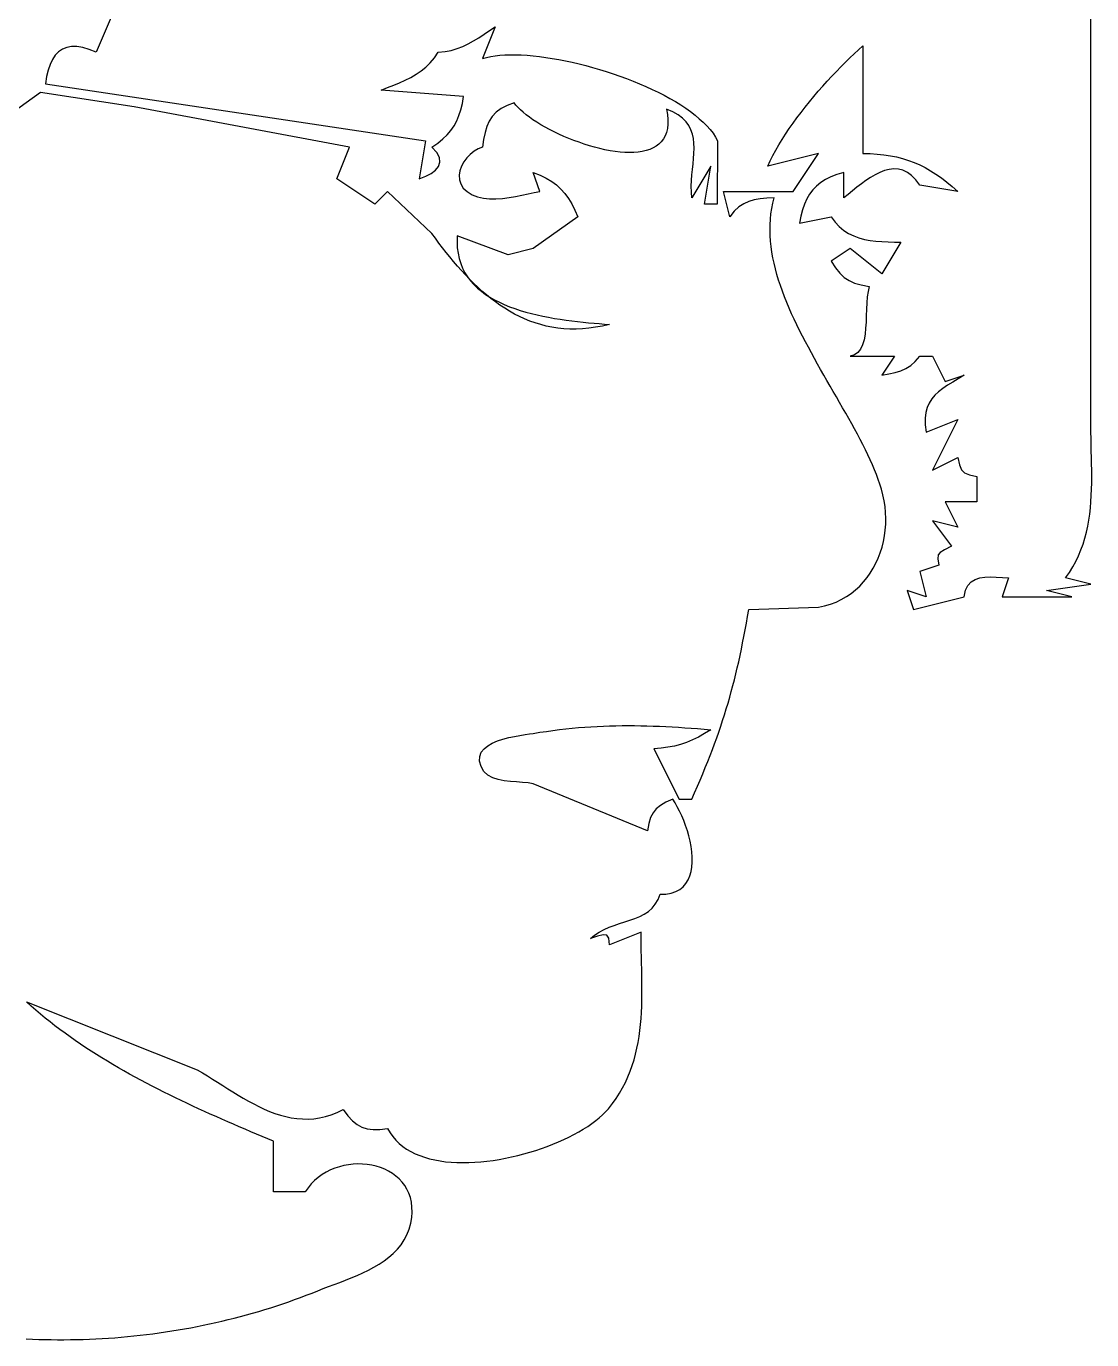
# Model space of a CAD drawing. Header units: millimetres. Extents: x 0.7 to 49.8, y 0.2 to 62.9.
# Drawn here: x 22.31 to 49.83, y 0.17 to 34.12 of the extents above; entities that cross this region are included whole.
import ezdxf

# ---------------------------------------------------------------- set-up
doc = ezdxf.new("R2010")
doc.units = ezdxf.units.MM
doc.layers.add('C7', color=7, linetype='CONTINUOUS', true_color=0xffffff)

msp = doc.modelspace()

# ---------------------------------------------------------------- linework, layer by layer
at = {"layer": 'C7'}
for p, q in [((49.806, 31.649), (49.806, 62.904)), ((24.606, 34.595), (24.115, 33.449)), ((34.424, 34.104), (34.097, 33.286)), ((34.136, 33.913), (34.277, 34.007)), ((34.277, 34.007), (34.424, 34.104)), ((33.586, 33.596), (33.725, 33.664)), ((33.725, 33.664), (33.862, 33.74)), ((33.862, 33.74), (33.998, 33.823)), ((33.998, 33.823), (34.136, 33.913)), ((43.806, 33.513), (43.915, 33.613)), ((43.915, 33.613), (43.915, 30.831)), ((23.06, 33.37), (22.986, 33.262)), ((23.146, 33.458), (23.06, 33.37)), ((23.245, 33.524), (23.146, 33.458)), ((23.356, 33.569), (23.245, 33.524)), ((23.481, 33.591), (23.356, 33.569)), ((23.619, 33.591), (23.481, 33.591)), ((23.77, 33.568), (23.619, 33.591)), ((23.936, 33.52), (23.77, 33.568)), ((24.115, 33.449), (23.936, 33.52)), ((32.744, 33.175), (32.852, 33.303)), ((32.852, 33.303), (32.952, 33.449)), ((32.952, 33.449), (33.126, 33.465)), ((33.126, 33.465), (33.288, 33.495)), ((33.288, 33.495), (33.44, 33.54)), ((33.44, 33.54), (33.586, 33.596)), ((34.097, 33.286), (34.197, 33.314)), ((34.197, 33.314), (34.305, 33.338)), ((34.305, 33.338), (34.42, 33.356)), ((34.42, 33.356), (34.543, 33.37)), ((34.543, 33.37), (34.672, 33.379)), ((34.672, 33.379), (34.808, 33.383)), ((34.808, 33.383), (34.95, 33.383)), ((34.95, 33.383), (35.096, 33.378)), ((35.096, 33.378), (35.248, 33.368)), ((35.248, 33.368), (35.404, 33.355)), ((35.404, 33.355), (35.564, 33.337)), ((35.564, 33.337), (35.728, 33.315)), ((35.728, 33.315), (35.895, 33.289)), ((35.895, 33.289), (36.065, 33.259)), ((43.465, 33.187), (43.58, 33.3)), ((43.58, 33.3), (43.694, 33.409)), ((43.694, 33.409), (43.806, 33.513)), ((22.873, 32.985), (22.834, 32.817)), ((22.924, 33.133), (22.873, 32.985)), ((22.986, 33.262), (22.924, 33.133)), ((32.378, 32.876), (32.507, 32.963)), ((32.507, 32.963), (32.629, 33.062)), ((32.629, 33.062), (32.744, 33.175)), ((36.065, 33.259), (36.237, 33.225)), ((36.237, 33.225), (36.411, 33.188)), ((36.411, 33.188), (36.586, 33.147)), ((36.586, 33.147), (36.762, 33.102)), ((36.762, 33.102), (36.938, 33.054)), ((36.938, 33.054), (37.115, 33.003)), ((37.115, 33.003), (37.291, 32.949)), ((37.291, 32.949), (37.467, 32.892)), ((43.115, 32.826), (43.232, 32.949)), ((43.232, 32.949), (43.349, 33.07)), ((43.349, 33.07), (43.465, 33.187)), ((22.834, 32.817), (22.806, 32.631)), ((22.806, 32.631), (32.624, 31.158)), ((31.642, 32.532), (31.8, 32.596)), ((31.8, 32.596), (31.953, 32.66)), ((31.953, 32.66), (32.1, 32.726)), ((32.1, 32.726), (32.242, 32.797)), ((32.242, 32.797), (32.378, 32.876)), ((37.467, 32.892), (37.641, 32.831)), ((37.641, 32.831), (37.813, 32.768)), ((37.813, 32.768), (37.983, 32.702)), ((37.983, 32.702), (38.151, 32.633)), ((38.151, 32.633), (38.315, 32.562)), ((42.882, 32.569), (42.998, 32.699)), ((42.998, 32.699), (43.115, 32.826)), ((22.679, 32.404), (21.17, 31.322)), ((25.097, 32.04), (22.679, 32.404)), ((31.479, 32.467), (31.642, 32.532)), ((33.606, 32.304), (31.479, 32.467)), ((33.573, 32.122), (33.606, 32.304)), ((38.315, 32.562), (38.476, 32.488)), ((38.476, 32.488), (38.633, 32.412)), ((38.633, 32.412), (38.786, 32.334)), ((38.786, 32.334), (38.933, 32.253)), ((38.933, 32.253), (39.076, 32.171)), ((42.539, 32.168), (42.652, 32.303)), ((42.652, 32.303), (42.766, 32.438)), ((42.766, 32.438), (42.882, 32.569)), ((30.661, 30.995), (25.097, 32.04)), ((33.486, 31.808), (33.534, 31.957)), ((33.534, 31.957), (33.573, 32.122)), ((34.571, 31.989), (34.445, 31.896)), ((34.727, 32.07), (34.571, 31.989)), ((34.915, 32.14), (34.727, 32.07)), ((34.958, 32.081), (34.915, 32.14)), ((35.01, 32.019), (34.958, 32.081)), ((35.071, 31.957), (35.01, 32.019)), ((35.141, 31.894), (35.071, 31.957)), ((39.007, 31.907), (38.843, 31.976)), ((38.843, 31.976), (38.867, 31.835)), ((39.076, 32.171), (39.213, 32.086)), ((39.213, 32.086), (39.343, 32)), ((39.343, 32), (39.467, 31.912)), ((39.467, 31.912), (39.584, 31.822)), ((42.321, 31.892), (42.429, 32.03)), ((42.429, 32.03), (42.539, 32.168)), ((33.361, 31.545), (33.429, 31.671)), ((33.429, 31.671), (33.486, 31.808)), ((34.264, 31.666), (34.203, 31.527)), ((34.343, 31.788), (34.264, 31.666)), ((34.445, 31.896), (34.343, 31.788)), ((35.219, 31.83), (35.141, 31.894)), ((35.305, 31.766), (35.219, 31.83)), ((35.397, 31.701), (35.305, 31.766)), ((35.496, 31.637), (35.397, 31.701)), ((35.601, 31.573), (35.496, 31.637)), ((35.711, 31.511), (35.601, 31.573)), ((38.867, 31.835), (38.879, 31.705)), ((38.879, 31.585), (38.867, 31.476)), ((38.879, 31.705), (38.879, 31.585)), ((39.144, 31.829), (39.007, 31.907)), ((39.258, 31.743), (39.144, 31.829)), ((39.35, 31.651), (39.258, 31.743)), ((39.422, 31.551), (39.35, 31.651)), ((39.584, 31.822), (39.693, 31.73)), ((39.693, 31.73), (39.795, 31.638)), ((39.795, 31.638), (39.888, 31.544)), ((42.015, 31.472), (42.114, 31.612)), ((42.114, 31.612), (42.216, 31.752)), ((42.216, 31.752), (42.321, 31.892)), ((49.806, 23.795), (49.806, 31.649)), ((33.07, 31.207), (33.183, 31.315)), ((33.183, 31.315), (33.279, 31.427)), ((33.279, 31.427), (33.361, 31.545)), ((34.158, 31.369), (34.123, 31.192)), ((34.203, 31.527), (34.158, 31.369)), ((35.826, 31.449), (35.711, 31.511)), ((35.945, 31.389), (35.826, 31.449)), ((36.068, 31.33), (35.945, 31.389)), ((36.194, 31.273), (36.068, 31.33)), ((36.323, 31.219), (36.194, 31.273)), ((38.81, 31.286), (38.766, 31.206)), ((38.843, 31.376), (38.81, 31.286)), ((38.867, 31.476), (38.843, 31.376)), ((39.477, 31.445), (39.422, 31.551)), ((39.515, 31.333), (39.477, 31.445)), ((39.54, 31.215), (39.515, 31.333)), ((39.888, 31.544), (39.972, 31.448)), ((39.972, 31.448), (40.047, 31.352)), ((40.047, 31.352), (40.112, 31.254)), ((40.112, 31.254), (40.167, 31.156)), ((41.831, 31.191), (41.921, 31.331)), ((41.921, 31.331), (42.015, 31.472)), ((30.333, 30.176), (30.661, 30.995)), ((32.624, 31.158), (32.461, 30.176)), ((32.788, 30.995), (32.939, 31.101)), ((32.916, 30.854), (32.788, 30.995)), ((32.939, 31.101), (33.07, 31.207)), ((33.984, 30.951), (33.876, 30.887)), ((34.097, 30.995), (33.984, 30.951)), ((34.123, 31.192), (34.097, 30.995)), ((36.455, 31.167), (36.323, 31.219)), ((36.587, 31.119), (36.455, 31.167)), ((36.721, 31.073), (36.587, 31.119)), ((36.856, 31.031), (36.721, 31.073)), ((36.99, 30.993), (36.856, 31.031)), ((37.124, 30.958), (36.99, 30.993)), ((37.257, 30.928), (37.124, 30.958)), ((37.389, 30.903), (37.257, 30.928)), ((37.518, 30.883), (37.389, 30.903)), ((38.32, 30.905), (38.22, 30.882)), ((38.413, 30.935), (38.32, 30.905)), ((38.499, 30.973), (38.413, 30.935)), ((38.578, 31.018), (38.499, 30.973)), ((38.65, 31.072), (38.578, 31.018)), ((38.712, 31.135), (38.65, 31.072)), ((38.766, 31.206), (38.712, 31.135)), ((39.553, 31.093), (39.54, 31.215)), ((39.557, 30.965), (39.553, 31.093)), ((39.553, 30.834), (39.557, 30.965)), ((40.167, 31.156), (40.152, 29.522)), ((41.591, 30.775), (41.666, 30.912)), ((41.666, 30.912), (41.746, 31.051)), ((41.746, 31.051), (41.831, 31.191)), ((32.983, 30.725), (32.916, 30.854)), ((32.959, 30.497), (32.995, 30.605)), ((32.995, 30.605), (32.983, 30.725)), ((33.611, 30.612), (33.551, 30.501)), ((33.687, 30.715), (33.611, 30.612)), ((33.776, 30.808), (33.687, 30.715)), ((33.876, 30.887), (33.776, 30.808)), ((37.645, 30.868), (37.518, 30.883)), ((37.768, 30.858), (37.645, 30.868)), ((37.888, 30.855), (37.768, 30.858)), ((38.004, 30.857), (37.888, 30.855)), ((38.114, 30.866), (38.004, 30.857)), ((38.22, 30.882), (38.114, 30.866)), ((39.516, 30.419), (39.53, 30.56)), ((39.53, 30.56), (39.543, 30.699)), ((39.543, 30.699), (39.553, 30.834)), ((42.77, 30.831), (41.461, 30.504)), ((41.461, 30.504), (41.523, 30.638)), ((41.523, 30.638), (41.591, 30.775)), ((42.115, 29.849), (42.77, 30.831)), ((43.915, 30.831), (44.106, 30.826)), ((44.106, 30.826), (44.288, 30.815)), ((44.288, 30.815), (44.462, 30.797)), ((44.462, 30.797), (44.629, 30.772)), ((44.629, 30.772), (44.79, 30.74)), ((44.79, 30.74), (44.945, 30.7)), ((44.945, 30.7), (45.095, 30.653)), ((45.095, 30.653), (45.242, 30.598)), ((45.242, 30.598), (45.385, 30.535)), ((32.461, 30.176), (32.626, 30.24)), ((32.626, 30.24), (32.768, 30.314)), ((32.768, 30.314), (32.882, 30.4)), ((32.882, 30.4), (32.959, 30.497)), ((33.51, 30.386), (33.492, 30.269)), ((33.492, 30.269), (33.498, 30.153)), ((33.551, 30.501), (33.51, 30.386)), ((35.57, 29.849), (35.406, 30.34)), ((35.406, 30.34), (35.582, 30.271)), ((35.582, 30.271), (35.739, 30.195)), ((39.492, 30.13), (39.503, 30.275)), ((39.988, 30.504), (39.497, 29.686)), ((39.503, 30.275), (39.516, 30.419)), ((39.824, 29.522), (39.988, 30.504)), ((43.091, 30.224), (42.951, 30.155)), ((43.248, 30.286), (43.091, 30.224)), ((43.424, 30.34), (43.248, 30.286)), ((43.424, 29.686), (43.424, 30.34)), ((44.238, 30.281), (44.118, 30.21)), ((44.359, 30.34), (44.238, 30.281)), ((44.48, 30.387), (44.359, 30.34)), ((44.6, 30.418), (44.48, 30.387)), ((44.719, 30.432), (44.6, 30.418)), ((44.837, 30.425), (44.719, 30.432)), ((44.952, 30.396), (44.837, 30.425)), ((45.066, 30.343), (44.952, 30.396)), ((45.177, 30.263), (45.066, 30.343)), ((45.284, 30.153), (45.177, 30.263)), ((45.385, 30.535), (45.526, 30.464)), ((45.526, 30.464), (45.666, 30.384)), ((45.666, 30.384), (45.805, 30.296)), ((45.805, 30.296), (45.944, 30.198)), ((31.315, 29.522), (30.333, 30.176)), ((33.498, 30.153), (33.531, 30.042)), ((33.531, 30.042), (33.595, 29.938)), ((33.595, 29.938), (33.693, 29.844)), ((35.739, 30.195), (35.88, 30.11)), ((35.88, 30.11), (36.007, 30.017)), ((36.007, 30.017), (36.12, 29.912)), ((36.12, 29.912), (36.222, 29.796)), ((39.486, 29.983), (39.492, 30.13)), ((39.487, 29.834), (39.486, 29.983)), ((42.625, 29.89), (42.543, 29.781)), ((42.719, 29.989), (42.625, 29.89)), ((42.828, 30.077), (42.719, 29.989)), ((42.951, 30.155), (42.828, 30.077)), ((43.762, 29.956), (43.647, 29.864)), ((43.879, 30.045), (43.762, 29.956)), ((43.998, 30.131), (43.879, 30.045)), ((44.118, 30.21), (43.998, 30.131)), ((45.388, 30.013), (45.284, 30.153)), ((46.37, 29.849), (45.388, 30.013)), ((45.944, 30.198), (46.084, 30.091)), ((46.084, 30.091), (46.225, 29.975)), ((46.225, 29.975), (46.37, 29.849)), ((31.643, 29.849), (31.315, 29.522)), ((32.784, 28.761), (31.643, 29.849)), ((33.693, 29.844), (33.826, 29.764)), ((33.826, 29.764), (33.967, 29.71)), ((33.967, 29.71), (34.118, 29.676)), ((34.118, 29.676), (34.276, 29.66)), ((34.276, 29.66), (34.441, 29.66)), ((34.441, 29.66), (34.609, 29.671)), ((34.609, 29.671), (34.778, 29.693)), ((34.778, 29.693), (34.947, 29.721)), ((34.947, 29.721), (35.112, 29.753)), ((35.112, 29.753), (35.273, 29.787)), ((35.273, 29.787), (35.426, 29.82)), ((35.426, 29.82), (35.57, 29.849)), ((36.222, 29.796), (36.315, 29.667)), ((36.315, 29.667), (36.399, 29.525)), ((39.497, 29.686), (39.487, 29.834)), ((40.479, 29.195), (40.315, 29.849)), ((40.315, 29.849), (42.115, 29.849)), ((40.839, 29.533), (40.714, 29.45)), ((40.972, 29.592), (40.839, 29.533)), ((41.114, 29.632), (40.972, 29.592)), ((41.269, 29.658), (41.114, 29.632)), ((41.439, 29.674), (41.269, 29.658)), ((41.624, 29.686), (41.439, 29.674)), ((41.563, 29.41), (41.59, 29.548)), ((41.59, 29.548), (41.624, 29.686)), ((42.472, 29.659), (42.411, 29.524)), ((42.543, 29.781), (42.472, 29.659)), ((43.534, 29.773), (43.424, 29.686)), ((43.647, 29.864), (43.534, 29.773)), ((36.552, 29.195), (35.406, 28.376)), ((36.399, 29.525), (36.478, 29.368)), ((36.478, 29.368), (36.552, 29.195)), ((40.152, 29.522), (39.824, 29.522)), ((40.594, 29.339), (40.479, 29.195)), ((40.714, 29.45), (40.594, 29.339)), ((41.528, 29.131), (41.542, 29.271)), ((41.542, 29.271), (41.563, 29.41)), ((42.316, 29.211), (42.279, 29.031)), ((42.279, 29.031), (43.097, 29.195)), ((42.36, 29.374), (42.316, 29.211)), ((42.411, 29.524), (42.36, 29.374)), ((43.097, 29.195), (43.199, 29.057)), ((41.519, 28.85), (41.52, 28.99)), ((41.52, 28.99), (41.528, 29.131)), ((43.199, 29.057), (43.309, 28.941)), ((43.309, 28.941), (43.426, 28.844)), ((32.875, 28.639), (32.784, 28.761)), ((32.967, 28.517), (32.875, 28.639)), ((33.06, 28.395), (32.967, 28.517)), ((33.443, 28.704), (33.437, 28.545)), ((33.437, 28.545), (33.443, 28.394)), ((34.752, 28.213), (33.443, 28.704)), ((41.523, 28.708), (41.519, 28.85)), ((41.533, 28.566), (41.523, 28.708)), ((41.548, 28.423), (41.533, 28.566)), ((43.426, 28.844), (43.55, 28.764)), ((43.55, 28.764), (43.68, 28.7)), ((43.68, 28.7), (43.816, 28.649)), ((43.816, 28.649), (43.957, 28.611)), ((43.957, 28.611), (44.104, 28.583)), ((44.104, 28.583), (44.255, 28.564)), ((44.255, 28.564), (44.41, 28.552)), ((44.897, 28.54), (44.406, 27.722)), ((44.41, 28.552), (44.569, 28.545)), ((44.569, 28.545), (44.732, 28.542)), ((44.732, 28.542), (44.897, 28.54)), ((33.154, 28.275), (33.06, 28.395)), ((33.25, 28.156), (33.154, 28.275)), ((33.443, 28.394), (33.461, 28.251)), ((33.461, 28.251), (33.491, 28.115)), ((35.406, 28.376), (34.752, 28.213)), ((41.569, 28.28), (41.548, 28.423)), ((41.594, 28.137), (41.569, 28.28)), ((43.588, 28.376), (43.097, 28.049)), ((44.406, 27.722), (43.588, 28.376)), ((33.348, 28.038), (33.25, 28.156)), ((33.447, 27.922), (33.348, 28.038)), ((33.548, 27.808), (33.447, 27.922)), ((33.491, 28.115), (33.53, 27.986)), ((33.53, 27.986), (33.58, 27.865)), ((33.58, 27.865), (33.64, 27.75)), ((41.624, 27.993), (41.594, 28.137)), ((41.659, 27.849), (41.624, 27.993)), ((41.698, 27.705), (41.659, 27.849)), ((43.097, 28.049), (43.21, 27.876)), ((43.21, 27.876), (43.32, 27.737)), ((33.65, 27.696), (33.548, 27.808)), ((33.64, 27.75), (33.708, 27.641)), ((33.755, 27.586), (33.65, 27.696)), ((33.708, 27.641), (33.785, 27.539)), ((33.861, 27.48), (33.755, 27.586)), ((33.785, 27.539), (33.871, 27.443)), ((41.742, 27.56), (41.698, 27.705)), ((41.789, 27.416), (41.742, 27.56)), ((43.32, 27.737), (43.435, 27.629)), ((43.435, 27.629), (43.56, 27.545)), ((43.56, 27.545), (43.705, 27.482)), ((33.97, 27.376), (33.861, 27.48)), ((33.871, 27.443), (33.964, 27.353)), ((33.964, 27.353), (34.064, 27.269)), ((34.08, 27.275), (33.97, 27.376)), ((34.064, 27.269), (34.171, 27.19)), ((34.193, 27.178), (34.08, 27.275)), ((34.171, 27.19), (34.284, 27.116)), ((34.308, 27.085), (34.193, 27.178)), ((41.84, 27.271), (41.789, 27.416)), ((41.895, 27.126), (41.84, 27.271)), ((43.705, 27.482), (43.875, 27.433)), ((43.875, 27.433), (44.079, 27.395)), ((44.05, 27.266), (44.031, 27.122)), ((44.079, 27.395), (44.05, 27.266)), ((34.284, 27.116), (34.403, 27.048)), ((34.425, 26.995), (34.308, 27.085)), ((34.403, 27.048), (34.528, 26.984)), ((34.544, 26.91), (34.425, 26.995)), ((34.528, 26.984), (34.657, 26.925)), ((34.666, 26.829), (34.544, 26.91)), ((34.657, 26.925), (34.79, 26.871)), ((34.791, 26.753), (34.666, 26.829)), ((34.79, 26.871), (34.927, 26.821)), ((34.927, 26.821), (35.067, 26.775)), ((41.953, 26.98), (41.895, 27.126)), ((42.014, 26.835), (41.953, 26.98)), ((42.078, 26.69), (42.014, 26.835)), ((44.019, 26.967), (44.012, 26.805)), ((44.031, 27.122), (44.019, 26.967)), ((34.918, 26.681), (34.791, 26.753)), ((35.048, 26.615), (34.918, 26.681)), ((35.18, 26.554), (35.048, 26.615)), ((35.067, 26.775), (35.211, 26.732)), ((35.316, 26.499), (35.18, 26.554)), ((35.211, 26.732), (35.356, 26.693)), ((35.454, 26.45), (35.316, 26.499)), ((35.356, 26.693), (35.504, 26.658)), ((35.504, 26.658), (35.652, 26.626)), ((35.652, 26.626), (35.802, 26.597)), ((35.802, 26.597), (35.952, 26.57)), ((35.952, 26.57), (36.102, 26.546)), ((36.102, 26.546), (36.252, 26.525)), ((36.252, 26.525), (36.4, 26.506)), ((36.4, 26.506), (36.547, 26.488)), ((36.547, 26.488), (36.692, 26.473)), ((42.144, 26.545), (42.078, 26.69)), ((42.213, 26.4), (42.144, 26.545)), ((44.006, 26.639), (43.999, 26.474)), ((44.012, 26.805), (44.006, 26.639)), ((35.596, 26.407), (35.454, 26.45)), ((35.74, 26.371), (35.596, 26.407)), ((35.888, 26.341), (35.74, 26.371)), ((36.038, 26.318), (35.888, 26.341)), ((36.192, 26.302), (36.038, 26.318)), ((36.35, 26.294), (36.192, 26.302)), ((36.511, 26.293), (36.35, 26.294)), ((36.675, 26.3), (36.511, 26.293)), ((36.843, 26.315), (36.675, 26.3)), ((36.692, 26.473), (36.835, 26.458)), ((36.835, 26.458), (36.974, 26.446)), ((37.015, 26.339), (36.843, 26.315)), ((36.974, 26.446), (37.11, 26.434)), ((37.191, 26.372), (37.015, 26.339)), ((37.11, 26.434), (37.242, 26.423)), ((37.37, 26.413), (37.191, 26.372)), ((37.242, 26.423), (37.37, 26.413)), ((42.284, 26.255), (42.213, 26.4)), ((42.357, 26.11), (42.284, 26.255)), ((43.973, 26.157), (43.947, 26.014)), ((43.989, 26.312), (43.973, 26.157)), ((43.999, 26.474), (43.989, 26.312)), ((42.432, 25.965), (42.357, 26.11)), ((42.509, 25.821), (42.432, 25.965)), ((42.587, 25.677), (42.509, 25.821)), ((43.91, 25.886), (43.858, 25.776)), ((43.947, 26.014), (43.91, 25.886)), ((42.666, 25.533), (42.587, 25.677)), ((42.746, 25.39), (42.666, 25.533)), ((43.7, 25.627), (43.588, 25.595)), ((43.588, 25.595), (44.733, 25.595)), ((43.789, 25.688), (43.7, 25.627)), ((43.858, 25.776), (43.789, 25.688)), ((44.733, 25.595), (44.406, 25.104)), ((45.271, 25.457), (45.388, 25.595)), ((45.388, 25.595), (45.715, 25.595)), ((45.715, 25.595), (46.043, 24.94)), ((42.827, 25.247), (42.746, 25.39)), ((42.908, 25.104), (42.827, 25.247)), ((44.406, 25.104), (44.588, 25.134)), ((44.588, 25.134), (44.749, 25.169)), ((44.749, 25.169), (44.895, 25.213)), ((44.895, 25.213), (45.028, 25.271)), ((45.028, 25.271), (45.152, 25.351)), ((45.152, 25.351), (45.271, 25.457)), ((42.99, 24.962), (42.908, 25.104)), ((43.072, 24.82), (42.99, 24.962)), ((43.153, 24.679), (43.072, 24.82)), ((46.104, 24.839), (45.983, 24.756)), ((46.043, 24.94), (46.533, 25.104)), ((46.237, 24.923), (46.104, 24.839)), ((46.381, 25.011), (46.237, 24.923)), ((46.533, 25.104), (46.381, 25.011)), ((43.235, 24.539), (43.153, 24.679)), ((43.315, 24.399), (43.235, 24.539)), ((45.695, 24.486), (45.627, 24.381)), ((45.777, 24.582), (45.695, 24.486)), ((45.873, 24.671), (45.777, 24.582)), ((45.983, 24.756), (45.873, 24.671)), ((43.395, 24.26), (43.315, 24.399)), ((43.474, 24.121), (43.395, 24.26)), ((43.552, 23.984), (43.474, 24.121)), ((45.542, 24.133), (45.526, 23.986)), ((45.576, 24.264), (45.542, 24.133)), ((45.627, 24.381), (45.576, 24.264)), ((43.628, 23.847), (43.552, 23.984)), ((43.703, 23.711), (43.628, 23.847)), ((45.526, 23.986), (45.529, 23.819)), ((45.529, 23.819), (45.552, 23.631)), ((45.552, 23.631), (46.37, 23.958)), ((46.37, 23.958), (45.715, 22.649)), ((49.807, 23.632), (49.806, 23.795)), ((43.776, 23.576), (43.703, 23.711)), ((43.847, 23.441), (43.776, 23.576)), ((43.916, 23.308), (43.847, 23.441)), ((49.81, 23.468), (49.807, 23.632)), ((49.813, 23.304), (49.81, 23.468)), ((43.982, 23.176), (43.916, 23.308)), ((44.045, 23.045), (43.982, 23.176)), ((49.817, 23.14), (49.813, 23.304)), ((49.821, 22.976), (49.817, 23.14)), ((44.106, 22.914), (44.045, 23.045)), ((44.163, 22.785), (44.106, 22.914)), ((44.218, 22.658), (44.163, 22.785)), ((45.715, 22.649), (46.37, 22.976)), ((46.37, 22.976), (46.414, 22.784)), ((46.414, 22.784), (46.465, 22.659)), ((49.824, 22.811), (49.821, 22.976)), ((49.827, 22.647), (49.824, 22.811)), ((44.268, 22.531), (44.218, 22.658)), ((44.315, 22.405), (44.268, 22.531)), ((44.358, 22.281), (44.315, 22.405)), ((46.465, 22.659), (46.544, 22.581)), ((46.544, 22.581), (46.669, 22.53)), ((46.669, 22.53), (46.861, 22.486)), ((46.861, 22.486), (46.861, 21.831)), ((49.828, 22.483), (49.827, 22.647)), ((49.827, 22.319), (49.828, 22.483)), ((44.397, 22.158), (44.358, 22.281)), ((44.437, 22.008), (44.397, 22.158)), ((49.818, 21.994), (49.824, 22.156)), ((49.824, 22.156), (49.827, 22.319)), ((44.468, 21.857), (44.437, 22.008)), ((44.491, 21.705), (44.468, 21.857)), ((46.861, 21.831), (46.043, 21.831)), ((46.043, 21.831), (46.37, 21.176)), ((49.795, 21.671), (49.808, 21.832)), ((49.808, 21.832), (49.818, 21.994)), ((44.505, 21.552), (44.491, 21.705)), ((44.51, 21.399), (44.505, 21.552)), ((44.508, 21.247), (44.51, 21.399)), ((49.754, 21.353), (49.777, 21.512)), ((49.777, 21.512), (49.795, 21.671)), ((44.476, 20.947), (44.496, 21.096)), ((44.496, 21.096), (44.508, 21.247)), ((46.37, 21.176), (45.715, 21.34)), ((45.715, 21.34), (46.206, 20.686)), ((49.692, 21.041), (49.726, 21.196)), ((49.726, 21.196), (49.754, 21.353)), ((44.412, 20.655), (44.448, 20.8)), ((44.448, 20.8), (44.476, 20.947)), ((49.551, 20.584), (49.605, 20.735)), ((49.605, 20.735), (49.652, 20.887)), ((49.652, 20.887), (49.692, 21.041)), ((44.255, 20.242), (44.315, 20.376)), ((44.315, 20.376), (44.368, 20.514)), ((44.368, 20.514), (44.412, 20.655)), ((45.863, 20.456), (45.854, 20.359)), ((45.918, 20.519), (45.863, 20.456)), ((46.028, 20.584), (45.918, 20.519)), ((46.206, 20.686), (46.028, 20.584)), ((49.418, 20.29), (49.488, 20.436)), ((49.488, 20.436), (49.551, 20.584)), ((44.11, 19.988), (44.187, 20.113)), ((44.187, 20.113), (44.255, 20.242)), ((45.879, 20.195), (45.388, 20.031)), ((45.388, 20.031), (45.552, 19.376)), ((45.854, 20.359), (45.879, 20.195)), ((49.25, 20.006), (49.339, 20.147)), ((49.339, 20.147), (49.418, 20.29)), ((43.835, 19.652), (43.934, 19.757)), ((43.934, 19.757), (44.026, 19.87)), ((44.026, 19.87), (44.11, 19.988)), ((46.632, 19.669), (46.715, 19.761)), ((46.715, 19.761), (46.817, 19.824)), ((46.817, 19.824), (46.936, 19.862)), ((46.936, 19.862), (47.068, 19.881)), ((47.068, 19.881), (47.212, 19.886)), ((47.212, 19.886), (47.363, 19.882)), ((47.363, 19.882), (47.52, 19.874)), ((47.679, 19.867), (47.515, 19.376)), ((47.52, 19.874), (47.679, 19.867)), ((48.661, 19.54), (49.806, 19.704)), ((49.152, 19.867), (49.25, 20.006)), ((49.806, 19.704), (49.152, 19.867)), ((43.361, 19.304), (43.491, 19.379)), ((43.491, 19.379), (43.613, 19.462)), ((43.613, 19.462), (43.728, 19.553)), ((43.728, 19.553), (43.835, 19.652)), ((45.552, 19.376), (45.061, 19.54)), ((45.061, 19.54), (45.224, 19.049)), ((45.224, 19.049), (46.533, 19.376)), ((46.533, 19.376), (46.57, 19.543)), ((46.57, 19.543), (46.632, 19.669)), ((47.515, 19.376), (49.315, 19.376)), ((49.315, 19.376), (48.661, 19.54)), ((40.939, 18.869), (40.97, 19.049)), ((40.97, 19.049), (42.77, 19.103)), ((42.77, 19.103), (42.928, 19.138)), ((42.928, 19.138), (43.08, 19.183)), ((43.08, 19.183), (43.224, 19.239)), ((43.224, 19.239), (43.361, 19.304)), ((40.877, 18.52), (40.908, 18.693)), ((40.908, 18.693), (40.939, 18.869)), ((40.812, 18.183), (40.845, 18.35)), ((40.845, 18.35), (40.877, 18.52)), ((40.745, 17.857), (40.779, 18.018)), ((40.779, 18.018), (40.812, 18.183)), ((40.674, 17.54), (40.71, 17.697)), ((40.71, 17.697), (40.745, 17.857)), ((40.599, 17.23), (40.637, 17.384)), ((40.637, 17.384), (40.674, 17.54)), ((40.519, 16.926), (40.559, 17.078)), ((40.559, 17.078), (40.599, 17.23)), ((40.434, 16.626), (40.477, 16.776)), ((40.477, 16.776), (40.519, 16.926)), ((40.296, 16.178), (40.343, 16.327)), ((40.343, 16.327), (40.389, 16.476)), ((40.389, 16.476), (40.434, 16.626)), ((36.078, 15.942), (36.243, 15.96)), ((36.243, 15.96), (36.407, 15.977)), ((36.407, 15.977), (36.57, 15.992)), ((36.57, 15.992), (36.732, 16.005)), ((36.732, 16.005), (36.894, 16.016)), ((36.894, 16.016), (37.056, 16.025)), ((37.056, 16.025), (37.217, 16.032)), ((37.217, 16.032), (37.377, 16.038)), ((37.377, 16.038), (37.538, 16.042)), ((37.538, 16.042), (37.698, 16.044)), ((37.698, 16.044), (37.858, 16.045)), ((37.858, 16.045), (38.019, 16.044)), ((38.019, 16.044), (38.179, 16.042)), ((38.179, 16.042), (38.34, 16.038)), ((38.34, 16.038), (38.501, 16.034)), ((38.501, 16.034), (38.663, 16.027)), ((38.663, 16.027), (38.826, 16.02)), ((38.826, 16.02), (38.989, 16.012)), ((38.989, 16.012), (39.153, 16.002)), ((39.153, 16.002), (39.317, 15.991)), ((39.317, 15.991), (39.483, 15.98)), ((39.483, 15.98), (39.65, 15.967)), ((39.65, 15.967), (39.818, 15.954)), ((39.818, 15.954), (39.988, 15.94)), ((40.195, 15.879), (40.246, 16.029)), ((40.246, 16.029), (40.296, 16.178)), ((34.346, 15.592), (34.478, 15.648)), ((34.478, 15.648), (34.621, 15.695)), ((34.621, 15.695), (34.769, 15.734)), ((34.769, 15.734), (34.916, 15.765)), ((34.916, 15.765), (35.059, 15.791)), ((35.059, 15.791), (35.192, 15.812)), ((35.192, 15.812), (35.309, 15.829)), ((35.309, 15.829), (35.406, 15.844)), ((35.406, 15.844), (35.576, 15.872)), ((35.576, 15.872), (35.744, 15.897)), ((35.744, 15.897), (35.912, 15.921)), ((35.912, 15.921), (36.078, 15.942)), ((39.517, 15.674), (39.365, 15.611)), ((39.67, 15.749), (39.517, 15.674)), ((39.826, 15.838), (39.67, 15.749)), ((39.988, 15.94), (39.826, 15.838)), ((40.087, 15.578), (40.142, 15.729)), ((40.142, 15.729), (40.195, 15.879)), ((34.022, 15.248), (34.062, 15.355)), ((34.062, 15.355), (34.132, 15.446)), ((34.132, 15.446), (34.229, 15.525)), ((34.229, 15.525), (34.346, 15.592)), ((38.706, 15.464), (38.515, 15.449)), ((38.515, 15.449), (39.17, 14.14)), ((38.884, 15.486), (38.706, 15.464)), ((39.051, 15.518), (38.884, 15.486)), ((39.21, 15.559), (39.051, 15.518)), ((39.365, 15.611), (39.21, 15.559)), ((39.972, 15.272), (40.031, 15.425)), ((40.031, 15.425), (40.087, 15.578)), ((34.019, 15.127), (34.022, 15.248)), ((34.056, 14.988), (34.019, 15.127)), ((34.131, 14.86), (34.056, 14.988)), ((39.782, 14.8), (39.848, 14.959)), ((39.848, 14.959), (39.911, 15.116)), ((39.911, 15.116), (39.972, 15.272)), ((34.233, 14.765), (34.131, 14.86)), ((34.358, 14.696), (34.233, 14.765)), ((34.499, 14.649), (34.358, 14.696)), ((34.653, 14.618), (34.499, 14.649)), ((34.812, 14.6), (34.653, 14.618)), ((34.972, 14.588), (34.812, 14.6)), ((39.645, 14.476), (39.715, 14.639)), ((39.715, 14.639), (39.782, 14.8)), ((35.128, 14.578), (34.972, 14.588)), ((35.275, 14.565), (35.128, 14.578)), ((35.406, 14.544), (35.275, 14.565)), ((38.352, 13.322), (35.406, 14.544)), ((39.497, 14.14), (39.572, 14.309)), ((39.572, 14.309), (39.645, 14.476)), ((38.688, 13.983), (38.58, 13.896)), ((38.828, 14.063), (38.688, 13.983)), ((39.006, 14.14), (38.828, 14.063)), ((39.066, 14.048), (39.006, 14.14)), ((39.125, 13.947), (39.066, 14.048)), ((39.183, 13.836), (39.125, 13.947)), ((39.17, 14.14), (39.497, 14.14)), ((38.436, 13.667), (38.39, 13.513)), ((38.498, 13.793), (38.436, 13.667)), ((38.58, 13.896), (38.498, 13.793)), ((39.239, 13.717), (39.183, 13.836)), ((39.291, 13.593), (39.239, 13.717)), ((39.34, 13.463), (39.291, 13.593)), ((38.39, 13.513), (38.352, 13.322)), ((39.384, 13.329), (39.34, 13.463)), ((39.423, 13.193), (39.384, 13.329)), ((39.456, 13.055), (39.423, 13.193)), ((39.482, 12.917), (39.456, 13.055)), ((39.5, 12.781), (39.482, 12.917)), ((39.51, 12.646), (39.5, 12.781)), ((39.51, 12.516), (39.51, 12.646)), ((39.448, 12.159), (39.48, 12.271)), ((39.48, 12.271), (39.501, 12.39)), ((39.501, 12.39), (39.51, 12.516)), ((39.188, 11.812), (39.274, 11.881)), ((39.274, 11.881), (39.346, 11.963)), ((39.346, 11.963), (39.404, 12.056)), ((39.404, 12.056), (39.448, 12.159)), ((38.557, 11.429), (38.626, 11.547)), ((38.626, 11.547), (38.679, 11.686)), ((38.679, 11.686), (38.832, 11.692)), ((38.832, 11.692), (38.968, 11.716)), ((38.968, 11.716), (39.086, 11.757)), ((39.086, 11.757), (39.188, 11.812)), ((38.271, 11.174), (38.378, 11.245)), ((38.378, 11.245), (38.474, 11.329)), ((38.474, 11.329), (38.557, 11.429)), ((37.363, 10.832), (37.497, 10.882)), ((37.497, 10.882), (37.632, 10.927)), ((37.632, 10.927), (37.768, 10.97)), ((37.768, 10.97), (37.901, 11.014)), ((37.901, 11.014), (38.03, 11.061)), ((38.03, 11.061), (38.154, 11.113)), ((38.154, 11.113), (38.271, 11.174)), ((36.879, 10.54), (36.989, 10.632)), ((37.067, 10.604), (36.879, 10.54)), ((36.989, 10.632), (37.107, 10.71)), ((37.206, 10.641), (37.067, 10.604)), ((37.107, 10.71), (37.232, 10.776)), ((37.301, 10.63), (37.206, 10.641)), ((37.232, 10.776), (37.363, 10.832)), ((37.355, 10.549), (37.301, 10.63)), ((37.37, 10.376), (37.355, 10.549)), ((38.188, 10.704), (37.37, 10.376)), ((38.189, 10.545), (38.188, 10.704)), ((38.191, 10.386), (38.189, 10.545)), ((38.194, 10.227), (38.191, 10.386)), ((38.197, 10.067), (38.194, 10.227)), ((38.201, 9.907), (38.197, 10.067)), ((38.205, 9.747), (38.201, 9.907)), ((38.208, 9.587), (38.205, 9.747)), ((38.211, 9.427), (38.208, 9.587)), ((38.212, 9.267), (38.211, 9.427)), ((38.211, 9.108), (38.212, 9.267)), ((22.433, 8.797), (22.315, 8.904)), ((22.315, 8.904), (26.727, 7.151)), ((38.205, 8.791), (38.209, 8.949)), ((38.209, 8.949), (38.211, 9.108)), ((22.553, 8.692), (22.433, 8.797)), ((22.675, 8.589), (22.553, 8.692)), ((22.798, 8.487), (22.675, 8.589)), ((22.924, 8.386), (22.798, 8.487)), ((38.188, 8.476), (38.198, 8.633)), ((38.198, 8.633), (38.205, 8.791)), ((23.051, 8.287), (22.924, 8.386)), ((23.18, 8.19), (23.051, 8.287)), ((23.31, 8.093), (23.18, 8.19)), ((38.137, 8.01), (38.158, 8.164)), ((38.158, 8.164), (38.175, 8.319)), ((38.175, 8.319), (38.188, 8.476)), ((23.442, 7.999), (23.31, 8.093)), ((23.576, 7.905), (23.442, 7.999)), ((23.71, 7.813), (23.576, 7.905)), ((23.847, 7.722), (23.71, 7.813)), ((38.082, 7.705), (38.112, 7.857)), ((38.112, 7.857), (38.137, 8.01)), ((23.984, 7.633), (23.847, 7.722)), ((24.123, 7.544), (23.984, 7.633)), ((24.263, 7.457), (24.123, 7.544)), ((38.007, 7.405), (38.047, 7.554)), ((38.047, 7.554), (38.082, 7.705)), ((24.404, 7.371), (24.263, 7.457)), ((24.546, 7.287), (24.404, 7.371)), ((24.689, 7.203), (24.546, 7.287)), ((24.833, 7.121), (24.689, 7.203)), ((26.727, 7.151), (26.858, 7.074)), ((37.909, 7.112), (37.961, 7.258)), ((37.961, 7.258), (38.007, 7.405)), ((24.978, 7.04), (24.833, 7.121)), ((25.123, 6.96), (24.978, 7.04)), ((25.27, 6.881), (25.123, 6.96)), ((25.417, 6.803), (25.27, 6.881)), ((25.565, 6.726), (25.417, 6.803)), ((26.858, 7.074), (26.989, 6.993)), ((26.989, 6.993), (27.12, 6.911)), ((27.12, 6.911), (27.252, 6.828)), ((27.252, 6.828), (27.384, 6.744)), ((37.712, 6.685), (37.785, 6.825)), ((37.785, 6.825), (37.85, 6.968)), ((37.85, 6.968), (37.909, 7.112)), ((25.713, 6.65), (25.565, 6.726)), ((25.861, 6.575), (25.713, 6.65)), ((26.011, 6.501), (25.861, 6.575)), ((26.16, 6.428), (26.011, 6.501)), ((27.384, 6.744), (27.516, 6.66)), ((27.516, 6.66), (27.648, 6.577)), ((27.648, 6.577), (27.782, 6.496)), ((27.782, 6.496), (27.915, 6.417)), ((37.545, 6.411), (37.632, 6.547)), ((37.632, 6.547), (37.712, 6.685)), ((26.31, 6.355), (26.16, 6.428)), ((26.46, 6.284), (26.31, 6.355)), ((26.61, 6.214), (26.46, 6.284)), ((26.76, 6.144), (26.61, 6.214)), ((26.911, 6.075), (26.76, 6.144)), ((27.915, 6.417), (28.05, 6.34)), ((28.05, 6.34), (28.185, 6.267)), ((28.185, 6.267), (28.32, 6.199)), ((28.32, 6.199), (28.457, 6.135)), ((28.457, 6.135), (28.595, 6.076)), ((30.341, 6.048), (30.497, 6.122)), ((30.497, 6.122), (30.616, 5.961)), ((37.274, 6.067), (37.344, 6.145)), ((37.344, 6.145), (37.448, 6.277)), ((37.448, 6.277), (37.545, 6.411)), ((27.061, 6.007), (26.911, 6.075)), ((27.212, 5.94), (27.061, 6.007)), ((27.362, 5.873), (27.212, 5.94)), ((27.512, 5.807), (27.362, 5.873)), ((27.661, 5.742), (27.512, 5.807)), ((28.595, 6.076), (28.733, 6.024)), ((28.733, 6.024), (28.873, 5.978)), ((28.873, 5.978), (29.013, 5.941)), ((29.013, 5.941), (29.155, 5.911)), ((29.155, 5.911), (29.298, 5.89)), ((29.298, 5.89), (29.443, 5.879)), ((29.443, 5.879), (29.589, 5.877)), ((29.589, 5.877), (29.736, 5.887)), ((29.736, 5.887), (29.885, 5.908)), ((29.885, 5.908), (30.035, 5.942)), ((30.035, 5.942), (30.188, 5.988)), ((30.188, 5.988), (30.341, 6.048)), ((30.616, 5.961), (30.733, 5.834)), ((30.733, 5.834), (30.853, 5.737)), ((36.917, 5.762), (37.017, 5.837)), ((37.017, 5.837), (37.11, 5.913)), ((37.11, 5.913), (37.196, 5.989)), ((37.196, 5.989), (37.274, 6.067)), ((27.811, 5.678), (27.661, 5.742)), ((27.96, 5.614), (27.811, 5.678)), ((28.108, 5.551), (27.96, 5.614)), ((28.256, 5.488), (28.108, 5.551)), ((28.404, 5.426), (28.256, 5.488)), ((30.853, 5.737), (30.979, 5.668)), ((30.979, 5.668), (31.117, 5.626)), ((31.117, 5.626), (31.27, 5.607)), ((31.27, 5.607), (31.444, 5.61)), ((31.444, 5.61), (31.643, 5.631)), ((31.643, 5.631), (31.704, 5.524)), ((31.704, 5.524), (31.775, 5.425)), ((36.326, 5.413), (36.455, 5.479)), ((36.455, 5.479), (36.579, 5.547)), ((36.579, 5.547), (36.697, 5.617)), ((36.697, 5.617), (36.81, 5.689)), ((36.81, 5.689), (36.917, 5.762)), ((28.551, 5.365), (28.404, 5.426)), ((28.697, 5.304), (28.551, 5.365)), ((28.697, 3.995), (28.697, 5.304)), ((31.775, 5.425), (31.853, 5.333)), ((31.853, 5.333), (31.939, 5.248)), ((31.939, 5.248), (32.033, 5.171)), ((32.033, 5.171), (32.133, 5.101)), ((32.133, 5.101), (32.24, 5.038)), ((35.468, 5.067), (35.619, 5.118)), ((35.619, 5.118), (35.767, 5.172)), ((35.767, 5.172), (35.912, 5.228)), ((35.912, 5.228), (36.054, 5.287)), ((36.054, 5.287), (36.192, 5.349)), ((36.192, 5.349), (36.326, 5.413)), ((32.24, 5.038), (32.353, 4.982)), ((32.353, 4.982), (32.472, 4.932)), ((32.472, 4.932), (32.596, 4.888)), ((32.596, 4.888), (32.726, 4.851)), ((32.726, 4.851), (32.859, 4.82)), ((32.859, 4.82), (32.998, 4.795)), ((32.998, 4.795), (33.139, 4.776)), ((33.139, 4.776), (33.285, 4.762)), ((33.285, 4.762), (33.433, 4.754)), ((33.433, 4.754), (33.584, 4.751)), ((33.584, 4.751), (33.738, 4.753)), ((33.738, 4.753), (33.893, 4.76)), ((33.893, 4.76), (34.05, 4.772)), ((34.05, 4.772), (34.208, 4.788)), ((34.208, 4.788), (34.367, 4.809)), ((34.367, 4.809), (34.526, 4.835)), ((34.526, 4.835), (34.685, 4.864)), ((34.685, 4.864), (34.844, 4.897)), ((34.844, 4.897), (35.002, 4.934)), ((35.002, 4.934), (35.159, 4.975)), ((35.159, 4.975), (35.314, 5.02)), ((35.314, 5.02), (35.468, 5.067)), ((29.951, 4.442), (29.851, 4.37)), ((30.057, 4.506), (29.951, 4.442)), ((30.166, 4.561), (30.057, 4.506)), ((30.28, 4.608), (30.166, 4.561)), ((30.396, 4.646), (30.28, 4.608)), ((30.514, 4.676), (30.396, 4.646)), ((30.635, 4.698), (30.514, 4.676)), ((30.755, 4.711), (30.635, 4.698)), ((30.877, 4.717), (30.755, 4.711)), ((30.997, 4.714), (30.877, 4.717)), ((31.116, 4.703), (30.997, 4.714)), ((31.234, 4.684), (31.116, 4.703)), ((31.348, 4.657), (31.234, 4.684)), ((31.459, 4.622), (31.348, 4.657)), ((31.567, 4.58), (31.459, 4.622)), ((31.669, 4.529), (31.567, 4.58)), ((31.766, 4.471), (31.669, 4.529)), ((31.856, 4.405), (31.766, 4.471)), ((29.588, 4.101), (29.515, 3.995)), ((29.669, 4.2), (29.588, 4.101)), ((29.757, 4.289), (29.669, 4.2)), ((29.851, 4.37), (29.757, 4.289)), ((31.94, 4.331), (31.856, 4.405)), ((32.016, 4.25), (31.94, 4.331)), ((32.084, 4.161), (32.016, 4.25)), ((32.142, 4.064), (32.084, 4.161)), ((29.515, 3.995), (28.697, 3.995)), ((32.191, 3.961), (32.142, 4.064)), ((32.23, 3.849), (32.191, 3.961)), ((32.257, 3.73), (32.23, 3.849)), ((32.272, 3.604), (32.257, 3.73)), ((32.265, 3.331), (32.275, 3.471)), ((32.275, 3.471), (32.272, 3.604)), ((32.199, 3.029), (32.241, 3.183)), ((32.241, 3.183), (32.265, 3.331)), ((31.99, 2.629), (32.073, 2.753)), ((32.073, 2.753), (32.143, 2.886)), ((32.143, 2.886), (32.199, 3.029)), ((31.675, 2.307), (31.79, 2.407)), ((31.79, 2.407), (31.895, 2.514)), ((31.895, 2.514), (31.99, 2.629)), ((31.145, 1.973), (31.286, 2.048)), ((31.286, 2.048), (31.422, 2.128)), ((31.422, 2.128), (31.552, 2.214)), ((31.552, 2.214), (31.675, 2.307)), ((30.406, 1.657), (30.554, 1.714)), ((30.554, 1.714), (30.703, 1.774)), ((30.703, 1.774), (30.852, 1.836)), ((30.852, 1.836), (31, 1.903)), ((31, 1.903), (31.145, 1.973)), ((29.543, 1.323), (29.693, 1.381)), ((29.693, 1.381), (29.843, 1.441)), ((29.843, 1.441), (29.976, 1.494)), ((29.976, 1.494), (30.116, 1.548)), ((30.116, 1.548), (30.259, 1.602)), ((30.259, 1.602), (30.406, 1.657)), ((28.625, 1.002), (28.78, 1.052)), ((28.78, 1.052), (28.934, 1.103)), ((28.934, 1.103), (29.087, 1.156)), ((29.087, 1.156), (29.24, 1.21)), ((29.24, 1.21), (29.392, 1.266)), ((29.392, 1.266), (29.543, 1.323)), ((27.364, 0.655), (27.523, 0.693)), ((27.523, 0.693), (27.682, 0.733)), ((27.682, 0.733), (27.841, 0.774)), ((27.841, 0.774), (27.999, 0.817)), ((27.999, 0.817), (28.156, 0.861)), ((28.156, 0.861), (28.313, 0.907)), ((28.313, 0.907), (28.47, 0.954)), ((28.47, 0.954), (28.625, 1.002)), ((25.582, 0.33), (25.745, 0.352)), ((25.745, 0.352), (25.908, 0.376)), ((25.908, 0.376), (26.071, 0.401)), ((26.071, 0.401), (26.234, 0.427)), ((26.234, 0.427), (26.397, 0.456)), ((26.397, 0.456), (26.559, 0.485)), ((26.559, 0.485), (26.721, 0.516)), ((26.721, 0.516), (26.882, 0.549)), ((26.882, 0.549), (27.043, 0.583)), ((27.043, 0.583), (27.203, 0.618)), ((27.203, 0.618), (27.364, 0.655)), ((22.305, 0.198), (22.467, 0.19)), ((22.467, 0.19), (22.63, 0.184)), ((22.63, 0.184), (22.793, 0.179)), ((22.793, 0.179), (22.956, 0.176)), ((22.956, 0.176), (23.12, 0.174)), ((23.12, 0.174), (23.284, 0.174)), ((23.284, 0.174), (23.448, 0.176)), ((23.448, 0.176), (23.612, 0.179)), ((23.612, 0.179), (23.776, 0.183)), ((23.776, 0.183), (23.94, 0.189)), ((23.94, 0.189), (24.104, 0.196)), ((24.104, 0.196), (24.269, 0.205)), ((24.269, 0.205), (24.433, 0.215)), ((24.433, 0.215), (24.597, 0.227)), ((24.597, 0.227), (24.762, 0.241)), ((24.762, 0.241), (24.926, 0.255)), ((24.926, 0.255), (25.09, 0.272)), ((25.09, 0.272), (25.254, 0.29)), ((25.254, 0.29), (25.418, 0.309)), ((25.418, 0.309), (25.582, 0.33))]:
    msp.add_line(p, q, dxfattribs=at)

doc.saveas('drawing.dxf')
